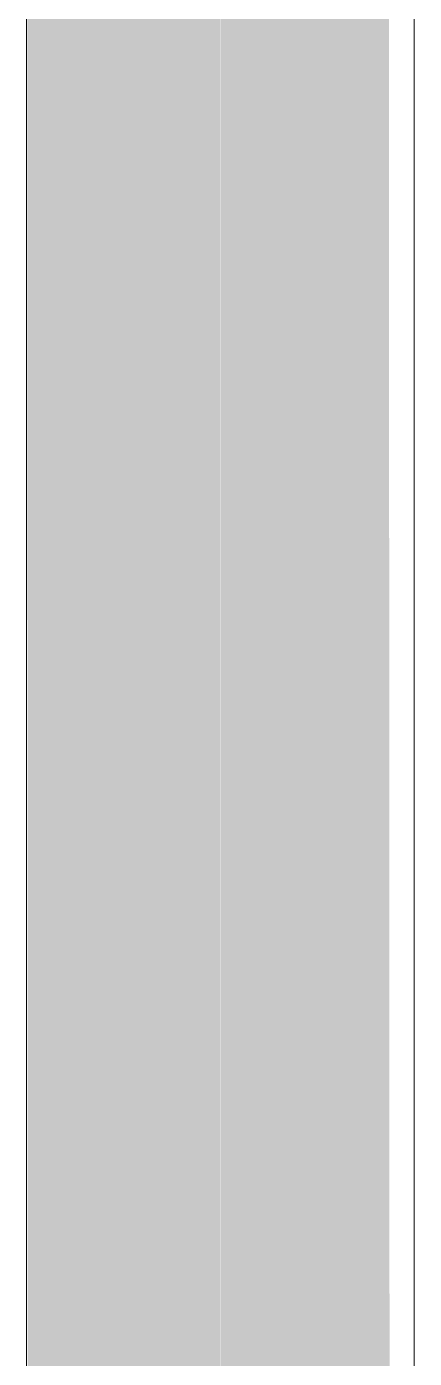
# Model space of a CAD drawing. Header units: inches. Extents: x -4169 to -1846, y 9706 to 12377.
# Drawn here: x -3853.05 to -3852.8, y 10471.482 to 10472.342 of the extents above; entities that cross this region are included whole.
import ezdxf

# ---------------------------------------------------------------- set-up
doc = ezdxf.new("R2010")
doc.units = ezdxf.units.IN
doc.header["$MEASUREMENT"] = 0
for name, color, linetype, lineweight in [('0-1', 7, 'Continuous', 5), ('0-2', 90, 'Continuous', 18), ('A-GLAZ-2', 90, 'Continuous', 18), ('A-GLAZ-3', 135, 'Continuous', 18)]:
    doc.layers.add(name, color=color, linetype=linetype, lineweight=lineweight)

# ---------------------------------------------------------------- blocks, each defined once
blk = doc.blocks.new('_THE_ WINDOW _ DOOR - Window - 3rd Floor-2480463-ENLARGED RCP - 3RD FLOOR PLAN')
at = {"layer": 'A-GLAZ-3'}
for points in [[(-2.63878, -3.36112), (19.0125, -3.36112), (18.99251, -3.23612), (-19.0125, -3.25287), (-19.0125, -3.36112), (-6.85953, -3.36112)], [(-19.0125, -3.48612), (19.0125, -3.46937), (18.99251, -3.36114), (-19.0125, -3.36112), (-19.0125, -3.48186)]]:
    blk.add_hatch(color=256, dxfattribs=at).paths.add_polyline_path(points, flags=0)
at = {"layer": 'A-GLAZ-2'}
for p, q in [((-19.0125, -3.23612), (19.0125, -3.23612)), ((19.0125, -3.48612), (-19.0125, -3.48612))]:
    blk.add_line(p, q, dxfattribs=at)
blk = doc.blocks.new('CTR - 1st Phase - Shell_rvt-1-ENLARGED RCP - 3RD FLOOR PLAN')
at = {"layer": '0-2', "rotation": 89.99999999999991}
blk.add_blockref('_THE_ WINDOW _ DOOR - Window - 3rd Floor-2480463-ENLARGED RCP - 3RD FLOOR PLAN', (-3856.28624, 10454.1894), dxfattribs=at)

msp = doc.modelspace()

# ---------------------------------------------------------------- block references
at = {"layer": '0-1'}
msp.add_blockref('CTR - 1st Phase - Shell_rvt-1-ENLARGED RCP - 3RD FLOOR PLAN', (0, 0), dxfattribs=at)

doc.saveas('drawing.dxf')
